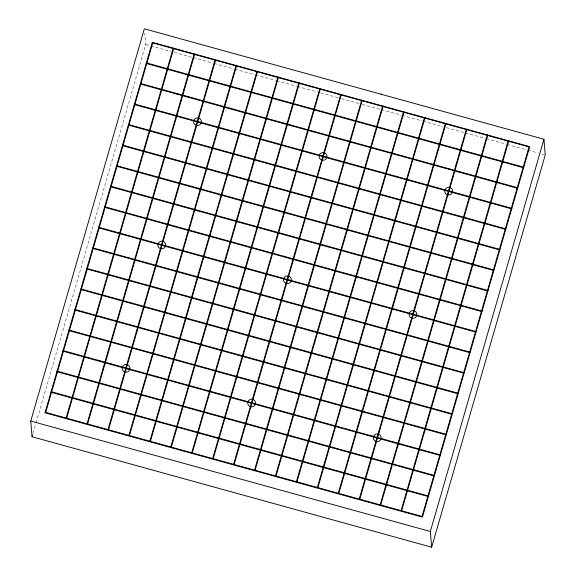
<?xml version="1.0" encoding="UTF-8"?>
<svg xmlns="http://www.w3.org/2000/svg" width="576" height="576" viewBox="0 0 576 576"><rect width="100%" height="100%" fill="white"/><g stroke="black" fill="none" stroke-linecap="round" stroke-linejoin="round"><path stroke-width="0.43" stroke-dasharray="2.88 2.16" d="M33.07 433.289L35.82 423.785M36.072 422.921L145.67 44.51L144.713 33.163M145.67 44.51L150.005 45.706M150.869 45.95L170.806 51.458M174.269 52.416L192.478 57.449M193.342 57.686L213.278 63.202M214.142 63.439L234.079 68.947M234.943 69.192L254.88 74.7M255.751 74.938L275.688 80.453M276.552 80.69L296.489 86.198M297.353 86.443L317.29 91.951M320.76 92.909L338.09 97.704M341.561 98.662L358.898 103.45M362.362 104.407L380.563 109.44M381.434 109.685L401.364 115.193M402.235 115.43L422.172 120.946M423.036 121.183L442.973 126.691M446.436 127.649L464.638 132.682M465.509 132.926L485.446 138.434M486.31 138.672L506.246 144.187M507.11 144.425L527.047 149.933M527.918 150.178L538.315 153.05M541.786 154.008L544.385 154.728"/><path stroke-width="0.86" d="M110.83 364.406L110.923 363.816M177.214 94.212L177.3 93.622M372.01 436.608L372.103 436.018M459.821 172.332L459.907 171.749M30.751 421.034L144.353 28.8L543.931 139.255L545.249 154.966L431.647 547.2L32.069 436.745L30.751 421.034L430.33 531.49L431.647 547.2M32.069 436.745L32.566 435.017M45.734 412.387L152.87 42.48M66.11 418.018L173.239 48.11M66.672 418.176L173.801 48.269M87.041 423.806L194.177 53.899M87.602 423.965L194.738 54.05M107.978 429.595L215.114 59.688M108.54 429.746L215.676 59.839M128.916 435.384L236.052 65.47M129.478 435.535L236.614 65.628M149.854 441.166L256.99 71.258M150.415 441.324L257.551 71.417M170.791 446.954L277.927 77.047M171.353 447.113L278.489 77.206M191.729 452.743L298.865 82.836M192.29 452.902L299.419 82.987M212.659 458.532L319.795 88.625M213.221 458.683L320.357 88.776M233.597 464.321L340.733 94.414M234.158 464.472L341.294 94.565M254.534 470.11L361.67 100.195M255.096 470.261L362.232 100.354M381.175 94.27L381.334 93.73M275.472 475.891L382.608 105.984M276.034 476.05L383.17 106.142M296.41 481.68L403.546 111.773M296.971 481.838L404.107 111.931M317.347 487.469L424.483 117.562M317.909 487.627L425.038 117.713M338.278 493.258L445.414 123.35M338.839 493.409L445.975 123.502M359.215 499.046L466.351 129.132M359.777 499.198L466.913 129.29M380.153 504.828L487.289 134.921M380.714 504.986L487.85 135.079M401.09 510.617L508.226 140.71M401.652 510.775L508.788 140.868M407.894 490.918L408.06 490.349M413.849 470.369L414.014 469.8M419.796 449.813L419.962 449.251M425.75 429.264L425.916 428.695M431.705 408.715L431.87 408.146M437.652 388.166L437.818 387.598M443.606 367.61L443.772 367.049M449.561 347.062L449.726 346.493M455.508 326.513L455.674 325.944M461.462 305.964L461.628 305.395M467.417 285.408L467.575 284.846M473.364 264.859L473.53 264.298M479.318 244.31L479.484 243.742M485.273 223.762L485.431 223.193M491.22 203.213L491.386 202.644M497.174 182.657L497.34 182.095M503.129 162.108L503.287 161.539M402.502 511.625L402.667 511.056M422.028 516.406L529.164 146.498M430.33 531.49L543.931 139.255M188.129 97.229L188.366 96.682M99.763 361.346L100.001 360.799M448.754 169.272L448.992 168.725M382.932 439.625L383.17 439.078M183.874 89.482L184.457 89.561M452.664 176.393L453.247 176.472M106.337 357.206L106.913 357.286M378.67 431.878L379.253 431.957M152.186 42.739L529.603 147.074M146.354 62.87L523.771 167.206M146.189 63.439L523.044 167.616M140.4 83.426L517.817 187.754M140.242 83.988L517.097 188.165M134.453 103.975L511.87 208.303M134.287 104.544L511.142 208.714M128.498 124.524L505.915 228.852M128.333 125.093L505.188 229.27M122.544 145.073L499.961 249.408M122.386 145.642L499.241 249.818M116.597 165.629L494.014 269.957M116.431 166.19L493.286 270.367M110.642 186.178L488.059 290.506M110.477 186.746L487.332 290.916M104.688 206.726L482.105 311.054M104.53 207.295L481.385 311.465M98.741 227.275L476.158 331.61M98.575 227.844L475.43 332.021M92.786 247.831L470.203 352.159M92.621 248.393L469.476 352.57M86.832 268.38L464.249 372.708M86.674 268.942L463.529 373.118M80.885 288.929L458.302 393.257M80.719 289.498L457.574 393.667M74.93 309.478L452.347 413.806M74.765 310.046L451.62 414.223M68.976 330.026L446.393 434.362M68.818 330.595L445.673 434.772M63.029 350.582L440.446 454.91M62.863 351.144L439.718 455.321M57.074 371.131L434.491 475.459M56.909 371.7L433.764 475.87M51.12 391.68L428.537 496.008M50.962 392.249L427.817 496.426M45.173 412.229L422.59 516.564M455.904 165.211L456.444 165.442M180.677 100.519L181.217 100.742M375.473 442.908L376.013 443.138M103.14 368.237L103.68 368.467M448.495 190.786L448.891 191.506M412.783 314.093L413.179 314.813M322.877 156.06L323.273 156.78M377.071 437.393L377.467 438.113M287.165 279.367L287.561 280.087M197.258 121.334L197.654 122.062M251.453 402.667L251.849 403.387M161.546 244.642L161.942 245.362M125.834 367.942L126.23 368.662M122.292 367.265L122.141 368.258A3.895 3.823 -4.8 0 0 124.034 371.592L125.971 372.125A3.895 3.823 -4.8 0 0 129.377 370.26L129.931 368.352A3.895 3.823 -4.8 0 0 128.038 365.018L126.094 364.478A3.895 3.823 -4.8 0 0 122.695 366.35L122.292 367.265M157.997 243.965L157.853 244.951A3.895 3.823 -4.8 0 0 159.746 248.292L161.683 248.825A3.895 3.823 -4.8 0 0 165.089 246.953L165.643 245.045A3.895 3.823 -4.8 0 0 163.742 241.711L161.806 241.178A3.895 3.823 -4.8 0 0 158.407 243.05L157.997 243.965M193.709 120.665L193.565 121.651A3.895 3.823 -4.8 0 0 195.458 124.985L197.395 125.525A3.895 3.823 -4.8 0 0 200.801 123.653L201.355 121.745A3.895 3.823 -4.8 0 0 199.454 118.411L197.518 117.871A3.895 3.823 -4.8 0 0 194.112 119.743L193.709 120.665M247.91 401.99L247.759 402.984A3.895 3.823 -4.8 0 0 249.653 406.318L251.59 406.85A3.895 3.823 -4.8 0 0 254.995 404.978L255.55 403.078A3.895 3.823 -4.8 0 0 253.656 399.744L251.712 399.204A3.895 3.823 -4.8 0 0 248.314 401.076L247.91 401.99M283.615 278.69L283.471 279.677A3.895 3.823 -4.8 0 0 285.365 283.01L287.302 283.55A3.895 3.823 -4.8 0 0 290.707 281.678L291.262 279.77A3.895 3.823 -4.8 0 0 289.361 276.437L287.424 275.904A3.895 3.823 -4.8 0 0 284.026 277.776L283.615 278.69M319.327 155.39L319.183 156.377A3.895 3.823 -4.8 0 0 321.077 159.71L323.014 160.243A3.895 3.823 -4.8 0 0 326.419 158.378L326.974 156.47A3.895 3.823 -4.8 0 0 325.073 153.137L323.136 152.597A3.895 3.823 -4.8 0 0 319.738 154.469L319.327 155.39M373.529 436.716L373.378 437.71A3.895 3.823 -4.8 0 0 375.271 441.043L377.208 441.576A3.895 3.823 -4.8 0 0 380.614 439.704L381.168 437.803A3.895 3.823 -4.8 0 0 379.274 434.462L377.33 433.93A3.895 3.823 -4.8 0 0 373.932 435.802L373.529 436.716M409.234 313.416L409.09 314.402A3.895 3.823 -4.8 0 0 410.983 317.736L412.92 318.276A3.895 3.823 -4.8 0 0 416.326 316.404L416.88 314.496A3.895 3.823 -4.8 0 0 414.979 311.162L413.042 310.63A3.895 3.823 -4.8 0 0 409.644 312.494L409.234 313.416M444.946 190.109L444.802 191.102A3.895 3.823 -4.8 0 0 446.695 194.436L448.632 194.969A3.895 3.823 -4.8 0 0 452.038 193.104L452.592 191.196A3.895 3.823 -4.8 0 0 450.691 187.862L448.754 187.322A3.895 3.823 -4.8 0 0 445.356 189.194L444.946 190.109M152.309 42.322L45.007 412.798L422.424 517.126L529.726 146.65L152.309 42.322"/></g></svg>
